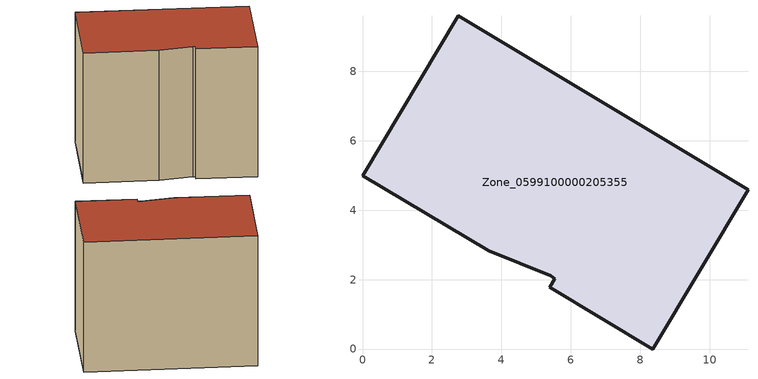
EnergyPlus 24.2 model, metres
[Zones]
Zone_0599100000205355
 floor ground (C_G): 5.39,1.78 5.54,2.03 5.43,2.12 3.63,2.83 0,5 2.76,9.6 11.11,4.59 8.36,0 z0
 wall outside (C_F): 3.63,2.83 5.43,2.12 5.54,2.03 5.39,1.78 8.36,0 11.11,4.59 2.76,9.6 0,5 3.63,2.83 z0:7.99
 roof outside (C_R): 5.54,2.03 5.39,1.78 8.36,0 11.11,4.59 2.76,9.6 0,5 3.63,2.83 5.43,2.12 z7.99
[BUILDING]
Pand.0599100000205355: North Axis=0; Terrain=City; Loads Convergence Tolerance Value=0.04; Temperature Convergence Tolerance Value=0.4; Solar Distribution=FullExterior; Maximum Number of Warmup Days=25; Minimum Number of Warmup Days=1
[Site:Location]
Rotterdam.The.Hague.AP_ZH_NLD Design_Conditions: Latitude=51.96; Longitude=4.45; Time Zone=1; Elevation=-4.5
[SITE:GROUNDTEMPERATURE:BUILDINGSURFACE]
18, 18, 18, 18, 18, 18, 18, 18, 18, 18, 18, 18
[MATERIAL] Thermal Absorptance=0.9; Solar Absorptance=0.7; Visible Absorptance=0.7
Name | Roughness | Thickness | Conductivity | Density | Specific Heat
G.TC.1975-1991 | MediumSmooth | 0.15 | 0.288461 | 540 | 1210
F.TC.1975-1991 | Rough | 0.3 | 0.230769 | 1920 | 840
R.TC.1975-1991 | MediumRough | 0.2 | 0.153846 | 1500 | 1000
[CONSTRUCTION]
C_G: G.TC.1975-1991
C_F: F.TC.1975-1991
C_R: R.TC.1975-1991
[ZONE]
Zone_0599100000205355: Type=1; Multiplier=1; Ceiling Height=Autocalculate; Volume=Autocalculate; Floor Area=autocalculate; Part of Total Floor Area=Yes
[ZONEINFILTRATION:DESIGNFLOWRATE]
Infil_Zone_0599100000205355: Zone or ZoneList or Space or SpaceList=Zone_0599100000205355; Schedule=AlwaysOn; Design Flow Rate Calculation Method=Flow/Area; Flow Rate per Floor Area=0.003; Constant Term Coefficient=1; Temperature Term Coefficient=0; Velocity Term Coefficient=0; Velocity Squared Term Coefficient=0
[HVACTEMPLATE:ZONE:IDEALLOADSAIRSYSTEM]
Zone_0599100000205355: Maximum Heating Supply Air Temperature=50; Minimum Cooling Supply Air Temperature=13; Maximum Heating Supply Air Humidity Ratio=0.0156; Minimum Cooling Supply Air Humidity Ratio=0.0077; Heating Limit=NoLimit; Cooling Limit=NoLimit; Dehumidification Control Type=ConstantSensibleHeatRatio; Cooling Sensible Heat Ratio=0.7; Dehumidification Setpoint=60; Humidification Control Type=None; Humidification Setpoint=30; Outdoor Air Method=None; Outdoor Air Flow Rate per Person=0.00944; Outdoor Air Flow Rate per Zone Floor Area=0; Outdoor Air Flow Rate per Zone=0; Demand Controlled Ventilation Type=None; Outdoor Air Economizer Type=NoEconomizer; Heat Recovery Type=None; Sensible Heat Recovery Effectiveness=0.7; Latent Heat Recovery Effectiveness=0.65
[ZONECONTROL:THERMOSTAT]
ThermostatControl_Zone_0599100000205355: Zone or ZoneList=Zone_0599100000205355; Control Type Schedule=DualSetpointControlType; Control 1=Thermostat_Zone_0599100000205355; Temperature Difference Between Cutout And Setpoint=0
[THERMOSTATSETPOINT:DUALSETPOINT]
Thermostat_Zone_0599100000205355: Heating Setpoint Temperature Schedule=HeatingSetpoint_Zone_0599100000205355; Cooling Setpoint Temperature Schedule=CoolingSetpoint_Zone_0599100000205355
[SCHEDULE:COMPACT]
HeatingSetpoint_Zone_0599100000205355: Through: 12/31, For: AllDays, Until: 24:00, 21
CoolingSetpoint_Zone_0599100000205355: Through: 12/31, For: AllDays, Until: 24:00, 24
DualSetpointControlType: Through: 12/31, For: AllDays, Until: 24:00, 4
AlwaysOn: Through: 12/31, For: AllDays, Until: 24:00, 1
